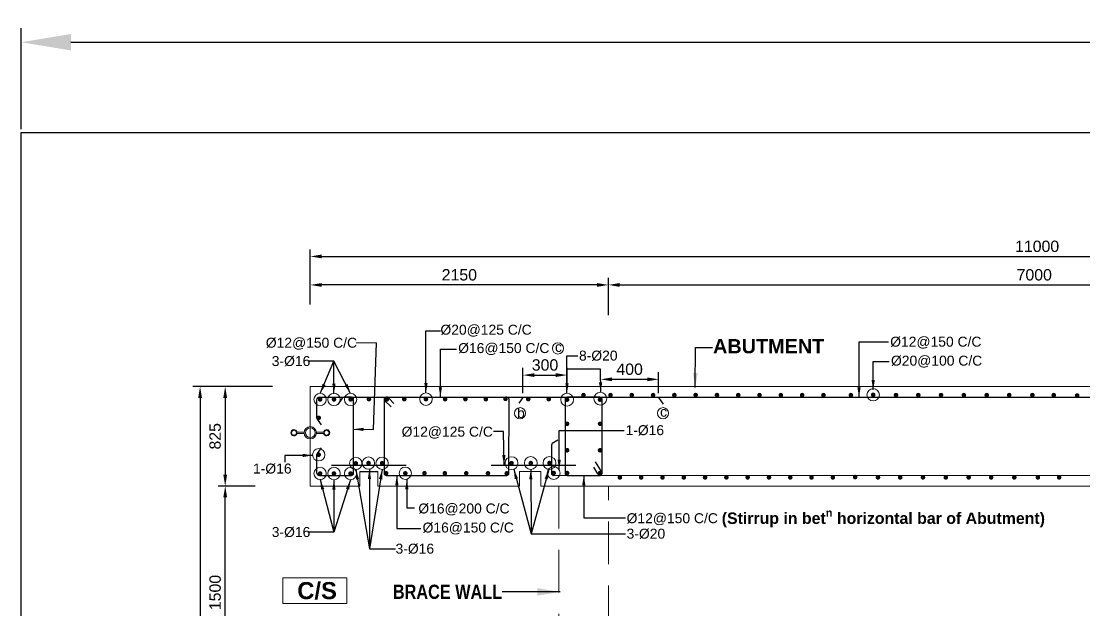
# Model space of a CAD drawing. Extents: x -358915 to 1258323, y -1667244 to -305611.
# Drawn here: x 529391 to 536876, y -1472957 to -1468813 of the extents above; entities that cross this region are included whole.
import ezdxf

# ---------------------------------------------------------------- set-up
doc = ezdxf.new("R2010")
doc.units = 0
doc.header["$LTSCALE"] = 300
doc.header["$MEASUREMENT"] = 0
doc.linetypes.add('DASHED', pattern=[0.75, 0.5, -0.25])
doc.linetypes.add('DASHED2', pattern=[9.525, 6.35, -3.175])
doc.layers.get('DEFPOINTS').update_dxf_attribs({"linetype": 'CONTINUOUS'})
doc.layers.add('Dim', color=7, linetype='CONTINUOUS', lineweight=9)
doc.layers.add('ROD', color=1, linetype='CONTINUOUS', lineweight=30)
for name, color, linetype in [('LINE', 7, 'CONTINUOUS'), ('Sid&HeadWall', 7, 'CONTINUOUS'), ('TEXT', 10, 'CONTINUOUS'), ('TXT', 7, 'CONTINUOUS')]:
    doc.layers.add(name, color=color, linetype=linetype)
doc.styles.add('Arial', font='arial.ttf')
doc.styles.add('DIM', font='isocp3.shx')
doc.styles.add('style1', font='times.ttf')
doc.styles.add('text', font='ARIALN.TTF', dxfattribs={"height": 1.6})
doc.dimstyles.new('3', dxfattribs={"dimtxt": 225, "dimasz": 350, "dimexe": 100, "dimexo": 25, "dimgap": 9, "dimtad": 0, "dimdec": 0, "dimzin": 0, "dimdsep": 46, "dimtxsty": 'Standard', "dimcen": 0, "dimclrd": 5, "dimclre": 6, "dimclrt": 256, "dimadec": 0, "dimazin": 0, "dimtfac": 1, "dimtdec": 0, "dimtofl": 0, "dimtmove": 2, "dimatfit": 3, "dimfxl": 1, "dimtolj": 1, "dimtzin": 0, "dimarcsym": 0})
doc.dimstyles.new('Dim_35', dxfattribs={"dimtxt": 70, "dimasz": 70, "dimexe": 35, "dimexo": 30, "dimgap": 40, "dimtad": 1, "dimdec": 0, "dimzin": 0, "dimdsep": 46, "dimtxsty": 'DIM', "dimcen": 0.09, "dimclrd": 5, "dimclre": 5, "dimclrt": 7, "dimadec": 0, "dimazin": 0, "dimtfac": 1, "dimtdec": 0, "dimtmove": 0, "dimatfit": 3, "dimfxl": 1, "dimtolj": 1, "dimtzin": 0, "dimarcsym": 0})
doc.dimstyles.new('dim_50', dxfattribs={"dimtxt": 100, "dimasz": 100, "dimexe": 50, "dimexo": 30, "dimgap": 30, "dimtad": 1, "dimdec": 0, "dimzin": 0, "dimdsep": 46, "dimtxsty": 'DIM', "dimcen": 0.09, "dimclrd": 5, "dimclre": 5, "dimclrt": 7, "dimadec": 0, "dimazin": 0, "dimtfac": 1, "dimtdec": 0, "dimtmove": 0, "dimatfit": 3, "dimfxl": 1, "dimtolj": 1, "dimtzin": 0, "dimarcsym": 1})
doc.dimstyles.new('dim_80', dxfattribs={"dimtxt": 160, "dimasz": 160, "dimexe": 80, "dimexo": 40, "dimgap": 50, "dimtad": 1, "dimdec": 0, "dimzin": 0, "dimdsep": 46, "dimtxsty": 'DIM', "dimcen": 0.09, "dimclrd": 5, "dimclre": 5, "dimclrt": 7, "dimadec": 0, "dimazin": 0, "dimtfac": 1, "dimtdec": 0, "dimtmove": 0, "dimatfit": 3, "dimfxl": 1, "dimtolj": 1, "dimtzin": 0, "dimarcsym": 0})
doc.dimstyles.get("Standard").update_dxf_attribs({"dimtxt": 75, "dimasz": 75, "dimexe": 60, "dimexo": 60, "dimgap": 100, "dimtad": 1, "dimdec": 0, "dimzin": 0, "dimdsep": 46, "dimtxsty": 'style1', "dimcen": 0.09, "dimclrd": 5, "dimclre": 5, "dimadec": 0, "dimazin": 0, "dimtfac": 1, "dimtdec": 0, "dimtofl": 0, "dimtmove": 0, "dimatfit": 3, "dimfxl": 1, "dimtolj": 1, "dimtzin": 0, "dimarcsym": 0})

# ---------------------------------------------------------------- blocks, each defined once
blk = doc.blocks.new('*D642')
at = {"layer": 'DEFPOINTS', "color": 0, "transparency": 16777216}
for p in [(530998.3, -1471385.4), (530827.6, -1472085.5), (531068.5, -1472085.5)]:
    blk.add_point(p, dxfattribs=at)
at = {"layer": 'Dim', "color": 5, "lineweight": -2, "transparency": 16777216}
for p, q in [((530968.3, -1471385.4), (530777.6, -1471385.4)), ((530827.6, -1471465.4), (530827.6, -1472005.5)), ((531038.5, -1472085.5), (530777.6, -1472085.5))]:
    blk.add_line(p, q, dxfattribs=at)
at = {"layer": 'Dim', "color": 5, "transparency": 16777216}
for points in [[(530814.3, -1471465.4), (530841, -1471465.4), (530827.6, -1471385.4)], [(530814.3, -1472005.5), (530841, -1472005.5), (530827.6, -1472085.5)]]:
    blk.add_solid(points, dxfattribs=at)
at = {"layer": 'Dim', "color": 7, "lineweight": 18, "transparency": 16777216, "insert": (530756.8, -1471735.4), "char_height": 80, "attachment_point": 5, "rotation": 90, "style": 'Arial'}
blk.add_mtext('\\A1;825', dxfattribs=at)
blk = doc.blocks.new('*D644')
at = {"layer": 'DEFPOINTS', "color": 0, "transparency": 16777216}
for p in [(531189.9, -1471385.4), (530650.7, -1476485.5), (531191.4, -1476485.5)]:
    blk.add_point(p, dxfattribs=at)
at = {"layer": 'Dim', "color": 5, "lineweight": -2, "transparency": 16777216}
for p, q in [((531159.9, -1471385.4), (530600.7, -1471385.4)), ((530650.7, -1471465.4), (530650.7, -1476405.5)), ((531161.4, -1476485.5), (530600.7, -1476485.5))]:
    blk.add_line(p, q, dxfattribs=at)
at = {"layer": 'Dim', "color": 5, "transparency": 16777216}
for points in [[(530637.3, -1471465.4), (530664, -1471465.4), (530650.7, -1471385.4)], [(530637.3, -1476405.5), (530664, -1476405.5), (530650.7, -1476485.5)]]:
    blk.add_solid(points, dxfattribs=at)
at = {"layer": 'Dim', "color": 7, "lineweight": 18, "transparency": 16777216, "insert": (530579.8, -1473935.4), "char_height": 80, "attachment_point": 5, "rotation": 90, "style": 'Arial'}
blk.add_mtext('\\A1;5350', dxfattribs=at)
blk = doc.blocks.new('*D646')
at = {"layer": 'DEFPOINTS', "color": 0, "transparency": 16777216}
for p in [(541326.7, -1470469), (541326.7, -1470718.1), (531426.9, -1470838.1)]:
    blk.add_point(p, dxfattribs=at)
at = {"layer": 'Dim', "color": 5, "lineweight": -2, "transparency": 16777216}
for p, q in [((531426.9, -1470808.1), (531426.9, -1470419)), ((541326.7, -1470688.1), (541326.7, -1470419)), ((531506.9, -1470469), (541246.7, -1470469))]:
    blk.add_line(p, q, dxfattribs=at)
at = {"layer": 'Dim', "color": 5, "transparency": 16777216}
for points in [[(531506.9, -1470455.7), (531506.9, -1470482.4), (531426.9, -1470469)], [(541246.7, -1470455.7), (541246.7, -1470482.4), (541326.7, -1470469)]]:
    blk.add_solid(points, dxfattribs=at)
at = {"layer": 'Dim', "color": 7, "lineweight": 18, "transparency": 16777216, "insert": (536547.1, -1470398.2), "char_height": 80, "attachment_point": 5, "style": 'Arial'}
blk.add_mtext('\\A1;11000', dxfattribs=at)
blk = doc.blocks.new('*D647')
at = {"layer": 'DEFPOINTS', "color": 0, "transparency": 16777216}
for p in [(539526.7, -1470669.5), (539526.7, -1470857.3), (533527.1, -1470913.3)]:
    blk.add_point(p, dxfattribs=at)
at = {"layer": 'Dim', "color": 5, "lineweight": -2, "transparency": 16777216}
for p, q in [((533527.1, -1470883.3), (533527.1, -1470619.5)), ((539526.7, -1470827.3), (539526.7, -1470619.5)), ((533607.1, -1470669.5), (539446.7, -1470669.5))]:
    blk.add_line(p, q, dxfattribs=at)
at = {"layer": 'Dim', "color": 5, "transparency": 16777216}
for points in [[(533607.1, -1470656.2), (533607.1, -1470682.9), (533527.1, -1470669.5)], [(539446.7, -1470656.2), (539446.7, -1470682.9), (539526.7, -1470669.5)]]:
    blk.add_solid(points, dxfattribs=at)
at = {"layer": 'Dim', "color": 7, "lineweight": 18, "transparency": 16777216, "insert": (536526.9, -1470598.7), "char_height": 80, "attachment_point": 5, "style": 'Arial'}
blk.add_mtext('\\A1;7000', dxfattribs=at)
blk = doc.blocks.new('*D648')
at = {"layer": 'DEFPOINTS', "color": 0, "transparency": 16777216}
for p in [(531426.9, -1470669.6), (531426.9, -1470838.1), (533527.1, -1470881.6)]:
    blk.add_point(p, dxfattribs=at)
at = {"layer": 'Dim', "color": 5, "lineweight": -2, "transparency": 16777216}
for p, q in [((531426.9, -1470808.1), (531426.9, -1470619.6)), ((533527.1, -1470851.6), (533527.1, -1470619.6)), ((533447.1, -1470669.6), (531506.9, -1470669.6))]:
    blk.add_line(p, q, dxfattribs=at)
at = {"layer": 'Dim', "color": 5, "transparency": 16777216}
for points in [[(531506.9, -1470656.3), (531506.9, -1470683), (531426.9, -1470669.6)], [(533447.1, -1470656.3), (533447.1, -1470683), (533527.1, -1470669.6)]]:
    blk.add_solid(points, dxfattribs=at)
at = {"layer": 'Dim', "color": 7, "lineweight": 18, "transparency": 16777216, "insert": (532477, -1470598.8), "char_height": 80, "attachment_point": 5, "style": 'Arial'}
blk.add_mtext('\\A1;2150', dxfattribs=at)
blk = doc.blocks.new('*D658')
at = {"layer": 'DEFPOINTS', "color": 0, "transparency": 16777216}
for p in [(530827.6, -1472085.4), (531008.1, -1472085.4), (531407.2, -1473585.4)]:
    blk.add_point(p, dxfattribs=at)
at = {"layer": 'Dim', "color": 5, "lineweight": -2, "transparency": 16777216}
for p, q in [((530978.1, -1472085.4), (530777.6, -1472085.4)), ((530827.6, -1473505.4), (530827.6, -1472165.4)), ((531377.2, -1473585.4), (530777.6, -1473585.4))]:
    blk.add_line(p, q, dxfattribs=at)
at = {"layer": 'Dim', "color": 5, "transparency": 16777216}
for points in [[(530814.3, -1472165.4), (530841, -1472165.4), (530827.6, -1472085.4)], [(530814.3, -1473505.4), (530841, -1473505.4), (530827.6, -1473585.4)]]:
    blk.add_solid(points, dxfattribs=at)
at = {"layer": 'Dim', "color": 7, "lineweight": 18, "transparency": 16777216, "insert": (530756.8, -1472835.4), "char_height": 80, "attachment_point": 5, "rotation": 90, "style": 'Arial'}
blk.add_mtext('\\A1;1500', dxfattribs=at)
blk = doc.blocks.new('*D1504')
at = {"layer": 'DEFPOINTS', "color": 0, "ltscale": 0.5, "transparency": 16777216}
for p in [(546264.1, -1468960.6), (529390.9, -1469596.9), (546264.1, -1469596.9)]:
    blk.add_point(p, dxfattribs=at)
at = {"layer": 'LINE', "color": 6, "lineweight": -2, "ltscale": 0.5, "transparency": 16777216}
for p, q in [((529390.9, -1469571.9), (529390.9, -1468860.6)), ((546264.1, -1469571.9), (546264.1, -1468860.6))]:
    blk.add_line(p, q, dxfattribs=at)
at = {"layer": 'LINE', "color": 5, "lineweight": -2, "ltscale": 0.5, "transparency": 16777216}
for p, q in [((529740.9, -1468960.6), (537331, -1468960.6)), ((545914.1, -1468960.6), (538324, -1468960.6))]:
    blk.add_line(p, q, dxfattribs=at)
at = {"layer": 'LINE', "color": 5, "ltscale": 0.5, "transparency": 16777216}
for points in [[(529740.9, -1468902.2), (529740.9, -1469018.9), (529390.9, -1468960.6)], [(545914.1, -1468902.2), (545914.1, -1469018.9), (546264.1, -1468960.6)]]:
    blk.add_solid(points, dxfattribs=at)
at = {"layer": 'LINE', "ltscale": 0.5, "transparency": 16777216, "insert": (537827.5, -1468960.6), "char_height": 225, "attachment_point": 5}
blk.add_mtext('\\A1;16873', dxfattribs=at)
blk = doc.blocks.new('*D1601')
at = {"layer": 'DEFPOINTS', "color": 0, "transparency": 16777216}
for p in [(533471.9, -1471343.6), (533880.9, -1471334.2), (533880.9, -1471462)]:
    blk.add_point(p, dxfattribs=at)
at = {"layer": 'Dim', "color": 5, "lineweight": -2, "transparency": 16777216}
for p, q in [((533471.9, -1471313.6), (533471.9, -1471284.2)), ((533880.9, -1471432), (533880.9, -1471284.2)), ((533551.9, -1471334.2), (533800.9, -1471334.2))]:
    blk.add_line(p, q, dxfattribs=at)
at = {"layer": 'Dim', "color": 5, "transparency": 16777216}
for points in [[(533551.9, -1471320.9), (533551.9, -1471347.6), (533471.9, -1471334.2)], [(533800.9, -1471320.9), (533800.9, -1471347.6), (533880.9, -1471334.2)]]:
    blk.add_solid(points, dxfattribs=at)
at = {"layer": 'Dim', "color": 7, "lineweight": 18, "transparency": 16777216, "insert": (533676.4, -1471263.4), "char_height": 80, "attachment_point": 5, "style": 'Arial'}
blk.add_mtext('\\A1;400', dxfattribs=at)
blk = doc.blocks.new('*D1602')
at = {"layer": 'DEFPOINTS', "color": 0, "transparency": 16777216}
for p in [(533236.1, -1471304.4), (532925.4, -1471461.2), (533236.1, -1471432.2)]:
    blk.add_point(p, dxfattribs=at)
at = {"layer": 'Dim', "color": 5, "lineweight": -2, "transparency": 16777216}
for p, q in [((532925.4, -1471431.2), (532925.4, -1471254.4)), ((533005.4, -1471304.4), (533156.1, -1471304.4)), ((533236.1, -1471402.2), (533236.1, -1471254.4))]:
    blk.add_line(p, q, dxfattribs=at)
at = {"layer": 'Dim', "color": 5, "transparency": 16777216}
for points in [[(533005.4, -1471291.1), (533005.4, -1471317.7), (532925.4, -1471304.4)], [(533156.1, -1471291.1), (533156.1, -1471317.7), (533236.1, -1471304.4)]]:
    blk.add_solid(points, dxfattribs=at)
at = {"layer": 'Dim', "color": 7, "lineweight": 18, "transparency": 16777216, "insert": (533080.7, -1471233.5), "char_height": 80, "attachment_point": 5, "style": 'Arial'}
blk.add_mtext('\\A1;300', dxfattribs=at)

msp = doc.modelspace()

# ---------------------------------------------------------------- linework, layer by layer
at = {"layer": 'Dim', "color": 5, "lineweight": 15}
msp.add_line((531893.3, -1471076.6), (531749.3, -1471076.6), dxfattribs=at)
at = {"layer": 'Dim', "color": 7, "lineweight": 15}
msp.add_line((533527.1, -1471385.4), (539226.8, -1471385.5), dxfattribs=at)
at = {"layer": 'Dim', "color": 5, "linetype": 'DASHED2', "lineweight": 15, "ltscale": 700}
msp.add_line((533527.1, -1472085.5), (533177.1, -1472085.5), dxfattribs=at)
at = {"layer": 'Dim', "color": 7, "lineweight": 15}
for points in [[(533527.1, -1471385.4), (533527.1, -1471385.4), (531426.9, -1471385.4), (531426.9, -1472085.5), (531776.9, -1472085.5), (531776.9, -1471984), (531901.9, -1471984), (531901.9, -1472085.5), (532900.9, -1472085.5), (532900.9, -1471984), (533051.1, -1471984), (533051.1, -1472085.5), (533177.1, -1472085.5)], [(533527.1, -1472085.5), (539526.7, -1472085.4)]]:
    msp.add_lwpolyline(points, dxfattribs=at)
at = {"layer": 'Dim', "lineweight": 18, "ltscale": 500}
for points in [[(531333.9, -1471705.5), (531383.5, -1471705.5)], [(531333.9, -1471705.5), (531383.5, -1471705.5)], [(531333.9, -1471705.5), (531383.5, -1471705.5)], [(531333.9, -1471705.5), (531383.5, -1471705.5)], [(531333.9, -1471715.3), (531383.5, -1471715.3)], [(531333.9, -1471715.3), (531383.5, -1471715.3)], [(531333.9, -1471715.3), (531383.5, -1471715.3)], [(531333.9, -1471715.3), (531383.5, -1471715.3)]]:
    msp.add_lwpolyline(points, dxfattribs=at)
at = {"layer": 'Dim', "lineweight": 18, "ltscale": 500, "elevation": 0}
for points in [[(531470.6, -1471705.5), (531520.7, -1471705.5)], [(531470.6, -1471705.5), (531520.7, -1471705.5)], [(531470.6, -1471705.5), (531520.7, -1471705.5)], [(531470.6, -1471705.5), (531520.7, -1471705.5)], [(531470.6, -1471715.3), (531520.7, -1471715.3)], [(531470.6, -1471715.3), (531520.7, -1471715.3)], [(531470.6, -1471715.3), (531520.7, -1471715.3)], [(531470.6, -1471715.3), (531520.7, -1471715.3)]]:
    msp.add_lwpolyline(points, dxfattribs=at)
at = {"layer": 'Dim', "color": 7, "linetype": 'DASHED', "lineweight": 15, "ltscale": 2}
for points in [[(533177.1, -1472085.5), (533177.5, -1473585.4)], [(533527.1, -1475785.4), (533527.1, -1472085.5)]]:
    msp.add_lwpolyline(points, dxfattribs=at)
at = {"layer": 'Dim'}
for centre, radius in [((533171.5, -1471116.7), 39.4), ((533236.1, -1471477.4), 45.2), ((533470.5, -1471470.4), 45.2), ((532904.3, -1471573.1), 39.4), ((533911.7, -1471573.1), 39.4), ((532844.5, -1471924.4), 45.2), ((532980.1, -1471923.9), 45.2), ((533111.9, -1471923.5), 45.2), ((533141.9, -1471994.2), 45.2)]:
    msp.add_circle(centre, radius, dxfattribs=at)
at = {"layer": 'Dim', "lineweight": 15}
for centre, radius in [((535392.4, -1471442.9), 43.9), ((531496.4, -1471476), 43.5), ((531593.9, -1471475.8), 43.5), ((531711.1, -1471475.5), 43.5), ((532242.1, -1471473.9), 43.5), ((531486.2, -1471865.4), 43.5), ((531747.5, -1471926.1), 43.5), ((531837, -1471923.7), 43.5), ((531933.1, -1471925.3), 43.5), ((531496.4, -1471997), 43.5), ((531593.9, -1471997.3), 43.5), ((531711.1, -1471997.5), 43.5), ((532096.5, -1471995.8), 43.2)]:
    msp.add_circle(centre, radius, dxfattribs=at)
at = {"layer": 'Dim', "lineweight": 18, "ltscale": 500}
for centre, radius in [((531312, -1471710.4), 17.1), ((531312, -1471710.4), 17.1), ((531312, -1471710.4), 17.1), ((531312, -1471710.4), 17.1), ((531426.9, -1471710.4), 43.7), ((531426.9, -1471710.4), 43.7), ((531426.9, -1471710.4), 43.7), ((531426.9, -1471710.4), 43.7), ((531426.9, -1471710.4), 33.9), ((531426.9, -1471710.4), 33.9), ((531426.9, -1471710.4), 33.9), ((531426.9, -1471710.4), 33.9), ((531542, -1471710.4, 0), 17.1)]:
    msp.add_circle(centre, radius, dxfattribs=at)
for centre, start, end in [((531312, -1471710.4), 12.86098, 347.13902), ((531312, -1471710.4), 12.86098, 347.13902), ((531312, -1471710.4), 12.86098, 347.13902), ((531312, -1471710.4), 12.86098, 347.13902), ((531542.1, -1471710.4, 0), 192.86098, 167.13902), ((531542.1, -1471710.4, 0), 192.86098, 167.13902), ((531542.1, -1471710.4, 0), 192.86098, 167.13902), ((531542.1, -1471710.4, 0), 192.86098, 167.13902)]:
    msp.add_arc(centre, 22, start, end, dxfattribs=at)
at = {"layer": 'LINE', "lineweight": 18}
msp.add_line((531776.9, -1472085.5), (531776.9, -1471984), dxfattribs=at)
at = {"layer": 'LINE'}
msp.add_line((531776.9, -1471984), (531901.9, -1471984), dxfattribs=at)
msp.add_lwpolyline([(546264.1, -1481528.7), (529390.9, -1481528.7), (529390.9, -1469596.9), (546264.1, -1469596.9)], close=True, dxfattribs=at)
at = {"layer": 'LINE', "color": 7, "lineweight": 15}
msp.add_lwpolyline([(531684.7, -1472732.4), (531234.1, -1472732.4), (531234.1, -1472911.7), (531684.7, -1472911.7)], close=True, dxfattribs=at)
at = {"layer": 'ROD'}
for p, q in [((532925.4, -1471461.2), (532896.5, -1471502.1)), ((533880.9, -1471462), (533913.5, -1471510))]:
    msp.add_line(p, q, dxfattribs=at)
for points in [[(531491.9, -1471460.4, 0.48757), (531471.9, -1471480.4), (531471.9, -1471604.2, 0.151211), (531475.4, -1471615.5), (531502.7, -1471655.4)], [(531502.7, -1471815.5), (531475.4, -1471855.4, 0.151211), (531471.9, -1471866.6), (531471.9, -1471990.5, 0.414214), (531491.9, -1472010.5), (531716.9, -1472010.5, 0.414204), (531731.9, -1471995.5), (531731.9, -1471475.4, 0.414214), (531716.9, -1471460.4), (531664.5, -1471460.4, 0.246445), (531652.1, -1471466.9), (531620.8, -1471512.3)], [(531491.9, -1471460.4), (539777.4, -1471460.5, -0.414211), (539792.4, -1471475.5), (539792.4, -1471662.8), (539748.2, -1471695.7)], [(532015.9, -1471505.3), (531982, -1471468.6, 0.110097), (531972.9, -1471460.4), (531961.9, -1471460.4, 0.414214), (531946.9, -1471475.4), (531946.9, -1471995.5, 0.414215), (531961.9, -1472010.5), (532810.9, -1472010.5, 0.414212), (532825.9, -1471995.5), (532826.9, -1471475.4, 0.414214), (532811.9, -1471460.4), (532803.6, -1471460.4)], [(531946.9, -1471474.4), (531946.9, -1471474.4, 0.246696), (531950.2, -1471482.7), (531997, -1471528)], [(533171.6, -1471762.8), (533131, -1471785.8, 0.210697), (533126.1, -1471796.9), (533126.1, -1471995.3, 0.414214), (533141.1, -1472010.3), (539773.5, -1472010.2)], [(533468.9, -1472010.6, 0.441818), (533482, -1471989.3), (533436.3, -1471914.3)], [(533469.7, -1472010.6), (533469.7, -1472010.6, -0.294836), (533452.4, -1472000.4), (533425.4, -1471953)]]:
    msp.add_lwpolyline(points, format="xyb", dxfattribs=at)
at = {"layer": 'ROD', "const_width": 17.2}
for points in [[(531503.4, -1471478.4, 1), (531489.4, -1471473.7, 1)], [(531600.9, -1471478.1, 1), (531586.9, -1471473.4, 1)], [(531718.1, -1471477.8, 1), (531704.1, -1471473.2, 1)], [(531833.2, -1471471.5, 1), (531847.3, -1471476.2, 1)], [(531958.9, -1471473, 1), (531972.9, -1471477.7, 1)], [(532082.3, -1471471.5, 1), (532096.3, -1471476.2, 1)], [(532235, -1471471.5, 1), (532249.1, -1471476.2, 1)], [(532369.6, -1471471.5, 1), (532383.7, -1471476.2, 1)], [(532512.5, -1471471.5, 1), (532526.5, -1471476.2, 1)], [(532656.4, -1471471.5, 1), (532670.5, -1471476.2, 1)], [(532794.7, -1471469.6, 1), (532808.8, -1471474.3, 1)], [(532955.5, -1471471.5, 1), (532969.6, -1471476.2, 1)], [(533099.5, -1471471.5, 1), (533113.5, -1471476.2, 1)], [(533229.1, -1471479.7, -1), (533243.1, -1471475.1, -1)], [(533358.5, -1471447.6, 1), (533344.5, -1471442.9, 1)], [(533475.1, -1471479.7, 1), (533461.1, -1471475.1, 1)], [(533548.8, -1471447.6, 1), (533534.7, -1471442.9, 1)], [(533684.7, -1471447.6, -1), (533698.8, -1471442.9, -1)], [(533834.7, -1471447.6, -1), (533848.8, -1471442.9, -1)], [(533998.8, -1471447.6, 1), (533984.7, -1471442.9, 1)], [(534148.8, -1471447.6, 1), (534134.7, -1471442.9, 1)], [(534298.8, -1471447.6, 1), (534284.7, -1471442.9, 1)], [(534434.7, -1471447.6, -1), (534448.8, -1471442.9, -1)], [(534584.7, -1471447.6, -1), (534598.8, -1471442.9, -1)], [(534734.7, -1471447.6, -1), (534748.8, -1471442.9, -1)], [(534884.7, -1471447.6, -1), (534898.8, -1471442.9, -1)], [(535048.8, -1471447.6, 1), (535034.7, -1471442.9, 1)], [(535242.4, -1471447.6, 1), (535228.4, -1471442.9, 1)], [(535399.4, -1471445.3, 1), (535385.4, -1471440.6, 1)], [(535560.1, -1471447.6, 1), (535546.1, -1471442.9, 1)], [(535717.1, -1471447.6, 1), (535703.1, -1471442.9, 1)], [(535877.1, -1471447.6, 1), (535863.1, -1471442.9, 1)], [(536038.1, -1471447.6, 1), (536024.1, -1471442.9, 1)], [(536199.1, -1471447.6, 1), (536185.1, -1471442.9, 1)], [(536357.6, -1471447.6, 1), (536343.6, -1471442.9, 1)], [(536520.6, -1471447.6, 1), (536506.6, -1471442.9, 1)], [(536657, -1471447.6, -1), (536671, -1471442.9, -1)], [(536822.4, -1471450.1, -1), (536836.4, -1471445.4, -1)], [(531493.2, -1471607.8, 1), (531479.2, -1471603.1, 1)], [(533229.1, -1471649.7, -1), (533243.1, -1471645, -1)], [(533475.1, -1471649.7, 1), (533461.1, -1471645, 1)], [(533229.1, -1471836.2, -1), (533243.1, -1471831.5, -1)], [(533475.1, -1471836.2, 1), (533461.1, -1471831.5, 1)], [(531493.2, -1471863, -1), (531479.2, -1471867.7, -1)], [(531740.4, -1471928.5, -1), (531754.5, -1471923.8, -1)], [(531830.4, -1471926.1, -1), (531844.4, -1471921.4, -1)], [(531926.1, -1471927.7, -1), (531940.1, -1471923, -1)], [(532837.5, -1471926.7, -1), (532851.5, -1471922, -1)], [(532973.1, -1471926.2, -1), (532987.2, -1471921.5, -1)], [(533118.9, -1471925.8, 1), (533104.8, -1471921.2, 1)], [(531503.4, -1471994.7, -1), (531489.4, -1471999.4, -1)], [(531600.9, -1471994.9, -1), (531586.9, -1471999.6, -1)], [(531718.1, -1471995.2, -1), (531704.1, -1471999.9, -1)], [(531954, -1471993.5, 1), (531968.1, -1471998.2, 1)], [(532089.5, -1471993.5, 1), (532103.5, -1471998.2, 1)], [(532224.5, -1471993.5, 1), (532238.5, -1471998.2, 1)], [(532367.9, -1471993.5, 1), (532381.9, -1471998.2, 1)], [(532518.6, -1471993.5, 1), (532532.6, -1471998.2, 1)], [(532672.3, -1471993.5, 1.06833), (532685.4, -1471998.2, 1.06833)], [(532803.9, -1471994.3, 1), (532818, -1471998.9, 1)], [(533149, -1471996.5, 1), (533134.9, -1471991.8, 1)], [(533229.1, -1471996.4, -1), (533243.1, -1471991.7, -1)], [(533475.1, -1471996.4, 1), (533461.1, -1471991.7, 1)], [(533615.1, -1472027.1, 1), (533601.1, -1472022.4, 1)], [(533765.1, -1472027.1, 1), (533751.1, -1472022.4, 1)], [(533901.1, -1472027.1, -1), (533915.1, -1472022.4, -1)], [(534051.1, -1472027.1, -1), (534065.1, -1472022.4, -1)], [(534201.1, -1472027.1, -1), (534215.1, -1472022.4, -1)], [(534351.1, -1472027.1, -1), (534365.1, -1472022.4, -1)], [(534501.1, -1472027.1, -1), (534515.1, -1472022.4, -1)], [(534651.1, -1472027.1, -1), (534665.1, -1472022.4, -1)], [(534801.1, -1472027.1, -1), (534815.1, -1472022.4, -1)], [(534951.1, -1472027.1, -1), (534965.1, -1472022.4, -1)], [(535115.1, -1472027.1, 1), (535101.1, -1472022.4, 1)], [(535272.1, -1472024.8, 1), (535258.1, -1472020.1, 1)], [(535432.8, -1472027.1, 1), (535418.8, -1472022.4, 1)], [(535589.8, -1472027.1, 1), (535575.8, -1472022.4, 1)], [(535749.8, -1472027.1, 1), (535735.8, -1472022.4, 1)], [(535910.8, -1472027.1, 1), (535896.8, -1472022.4, 1)], [(536071.8, -1472027.1, 1), (536057.8, -1472022.4, 1)], [(536230.3, -1472027.1, 1), (536216.3, -1472022.4, 1)], [(536393.3, -1472027.1, 1), (536379.3, -1472022.4, 1)], [(536559.4, -1472027.1, 1), (536545.4, -1472022.4, 1)], [(536709.4, -1472027.1, 1), (536695.4, -1472022.4, 1)]]:
    msp.add_lwpolyline(points, format="xyb", close=True, dxfattribs=at)
at = {"layer": 'ROD'}
msp.add_lwpolyline([(533237.1, -1472010.5), (533467.1, -1472010.5, 0.414214), (533482.1, -1471995.5), (533482.1, -1471475.4, 0.414214), (533467.1, -1471460.4), (533237.1, -1471460.4, 0.414214), (533222.1, -1471475.4), (533222.1, -1471995.5, 0.414214)], format="xyb", close=True, dxfattribs=at)
for points in [[(531576.9, -1471939), (532101.9, -1471939)], [(532700.9, -1471939), (533297.1, -1471939)]]:
    msp.add_lwpolyline(points, dxfattribs=at)
at = {"layer": 'Sid&HeadWall'}
msp.add_line((531776.9, -1471984), (531901.9, -1471984), dxfattribs=at)

# ---------------------------------------------------------------- texts
at = {"layer": 'Dim', "char_height": 70, "attachment_point": 4, "style": 'Arial'}
for s, insert in [('c', (533150.8, -1471106.7)), ('b', (532883.6, -1471572)), ('c', (533891, -1471563))]:
    msp.add_mtext(s, dxfattribs=dict(at, insert=insert))
at = {"layer": 'LINE', "color": 7, "insert": (531474.9, -1472823.6), "char_height": 120, "width": 1224.993, "attachment_point": 5}
msp.add_mtext('{\\fArial|b1|i0|c0|p34;C/S }', dxfattribs=at)
at = {"layer": 'TEXT', "color": 2, "lineweight": 18, "char_height": 100, "width": 1116.006, "style": 'text'}
for s, insert, attachment_point in [('{\\fArial|b1|i0|c0|p34;\\C7;ABUTMENT}', (534264.2, -1471101.7), 4), ('{\\fArial Narrow|b1|i0|c0|p34;\\C7;BRACE WALL}', (532778.4, -1472830.8), 6)]:
    msp.add_mtext(s, dxfattribs=dict(at, insert=insert, attachment_point=attachment_point))
at = {"layer": 'TXT', "color": 0, "char_height": 70, "style": 'Arial'}
for s, insert, attachment_point in [('%%C20@125 C/C', (532343.9, -1470991.9), 4), ('%%C12@150 C/C', (531113.8, -1471083.6), 4), ('3-%%C16', (531427.4, -1471206.8), 6), ('8-%%C20', (533319.9, -1471168.3), 4), ('%%C20@100 C/C', (535517.7, -1471209.7), 4), ('%%C12@125 C/C', (532070.6, -1471709.8), 4), ('1-%%C16', (533647.6, -1471693.5), 4), ('1-%%C16', (531023.6, -1471963.8), 4), ('%%C16@200 C/C', (532188.1, -1472250.7), 4), ('3-%%C16', (531427.4, -1472410.5), 6), ('%%C16@150 C/C', (532218.1, -1472384.8), 4), ('3-%%C20', (533655.4, -1472422.3), 4), ('3-%%C16', (532027.5, -1472527.8), 4)]:
    msp.add_mtext(s, dxfattribs=dict(at, insert=insert, attachment_point=attachment_point))
at = {"layer": 'TXT', "color": 0, "char_height": 70, "attachment_point": 4, "style": 'Arial'}
for s, insert, width in [('%%C16@150 C/C', (532468.7, -1471121.2), 1042.073), ('%%C12@150 C/C', (535512.1, -1471076.2), 797.348), ('\\A1;%%C12@150 C/C {\\fArial|b1|i0|c0|p34;\\H1.143x;(Stirrup in bet\\H0.7x;\\Sn^ ;\\H1.429x; horizontal bar of Abutment)}', (533655.4, -1472310.6), 3595.178)]:
    msp.add_mtext(s, dxfattribs=dict(at, insert=insert, width=width))

# ---------------------------------------------------------------- dimensions: what is measured, and where the dimension line sits
at = {"layer": 'Dim', "lineweight": 18}
dim = msp.add_linear_dim(base=(541326.7, -1470469), p1=(531426.9, -1470838.1), p2=(541326.7, -1470718.1), text='11000', dimstyle='dim_50', override={"dimtxt": 80, "dimasz": 80, "dimtxsty": 'Arial'}, dxfattribs=at)
dim.commit()
dim.dimension.update_dxf_attribs({"geometry": '*D646', "text_midpoint": (536547.1, -1470469), "dimtype": 160})
for base, p1, p2, angle, text, picture, middle in [((531426.9, -1470669.6), (533527.1, -1470881.6), (531426.9, -1470838.1), 180, '2150', '*D648', (532477, -1470598.8)), ((530650.7, -1476485.5), (531189.9, -1471385.4), (531191.4, -1476485.5), 90, '5350', '*D644', (530579.8, -1473935.4)), ((530827.6, -1472085.5), (530998.3, -1471385.4), (531068.5, -1472085.5), 90, '825', '*D642', (530756.8, -1471735.4))]:
    dim = msp.add_linear_dim(base=base, p1=p1, p2=p2, angle=angle, text=text, dimstyle='dim_50', override={"dimtxt": 80, "dimasz": 80, "dimtxsty": 'Arial'}, dxfattribs=at)
    dim.commit()
    dim.dimension.update_dxf_attribs({"geometry": picture, "text_midpoint": middle})
for base, p1, p2, text, picture, middle in [((539526.7, -1470669.5), (533527.1, -1470913.3), (539526.7, -1470857.3), '7000', '*D647', (536526.9, -1470598.7)), ((533236.1, -1471304.4), (532925.4, -1471461.2), (533236.1, -1471432.2), '300', '*D1602', (533080.7, -1471233.5)), ((533880.9, -1471334.2), (533471.9, -1471343.6), (533880.9, -1471462), '400', '*D1601', (533676.4, -1471263.4))]:
    dim = msp.add_linear_dim(base=base, p1=p1, p2=p2, text=text, dimstyle='dim_50', override={"dimtxt": 80, "dimasz": 80, "dimtxsty": 'Arial'}, dxfattribs=at)
    dim.commit()
    dim.dimension.update_dxf_attribs({"geometry": picture, "text_midpoint": middle})
dim = msp.add_linear_dim(base=(530827.6, -1472085.4), p1=(531407.2, -1473585.4), p2=(531008.1, -1472085.4), angle=270, dimstyle='dim_50', override={"dimtxt": 80, "dimasz": 80, "dimtxsty": 'Arial'}, dxfattribs=at)
dim.commit()
dim.dimension.update_dxf_attribs({"geometry": '*D658', "text_midpoint": (530756.8, -1472835.4)})
at = {"layer": 'LINE', "color": 3, "ltscale": 0.5}
dim = msp.add_linear_dim(base=(546264.1, -1468960.6), p1=(529390.9, -1469596.9), p2=(546264.1, -1469596.9), dimstyle='3', override={"dimfxl": 700}, dxfattribs=at)
dim.commit()
dim.dimension.update_dxf_attribs({"geometry": '*D1504', "text_midpoint": (537827.5, -1468960.6)})

# ---------------------------------------------------------------- leaders
at = {"layer": 'Dim'}
for points in [[(532242.1, -1471430.3), (532241.6, -1470991.9), (532343.9, -1470991.9)], [(531731.9, -1471685.4), (531873.3, -1471688.5), (531893.3, -1471076.6)], [(535292.4, -1471460.4), (535292.4, -1471070.4), (535501.2, -1471070.4)], [(533235.3, -1471432), (533235.3, -1471168.3), (533311, -1471168.3)], [(531593.5, -1471435.2), (531593.5, -1471206.8), (531410.8, -1471206.8)], [(531496.4, -1471435), (531593.5, -1471206.8), (531410.8, -1471206.8)], [(531711.1, -1471434.5), (531593.5, -1471206.8), (531507.7, -1471206.8)], [(533472.8, -1471425.3), (533471, -1471261.9), (533235.3, -1471261.9)], [(533180.4, -1471970.5), (533180.4, -1471693.5), (533638.6, -1471693.5)], [(531443, -1471870.1), (531246.6, -1471870.1), (531246.6, -1471916.5)], [(531747.7, -1471969.7), (531844.8, -1472527.8), (531930.5, -1472527.8)], [(531843.5, -1471966.8), (531844.8, -1472527.8), (532027.5, -1472527.8)], [(531933.1, -1471968.9), (531844.8, -1472527.8), (532027.5, -1472527.8)], [(532860.6, -1471966.6), (532982.5, -1472422.3), (533646.3, -1472422.3)], [(532980.1, -1471969), (532982.5, -1472422.3), (533646.3, -1472422.3)], [(533106.9, -1471968.4), (532982.5, -1472422.3), (533646.3, -1472422.3)], [(531593.5, -1472040.4), (531593.5, -1472410.5), (531410.8, -1472410.5)], [(531496.4, -1472040.5), (531593.5, -1472410.5), (531410.8, -1472410.5)], [(531711.1, -1472041.1), (531593.5, -1472410.5), (531507.7, -1472410.5)], [(532036.7, -1472010.5), (532036.7, -1472384.8), (532204.9, -1472384.8)], [(532107, -1472037.8), (532107, -1472239.7), (532160.3, -1472239.7)], [(533353.7, -1472010.4), (533354.3, -1472310.6), (533646.3, -1472310.6)]]:
    msp.add_leader(points, dimstyle='Dim_35', dxfattribs=at)
at = {"layer": 'Dim', "ltscale": 500}
for points in [[(532343.4, -1471459.5), (532343.4, -1471121.2), (532456.2, -1471121.2)], [(535392.4, -1471409), (535392.4, -1471209.7), (535505.2, -1471209.7)]]:
    msp.add_leader(points, dimstyle='Dim_35', dxfattribs=at)
at = {"layer": 'Dim', "lineweight": 18}
msp.add_leader([(534139.4, -1471390.8), (534139.5, -1471109.9), (534260.3, -1471109.9)], dimstyle='dim_50', dxfattribs=at)
at = {"layer": 'Dim'}
msp.add_leader([(532791.8, -1471939), (532787.7, -1471702.3), (532718.4, -1471702.3)], dimstyle='Standard', override={"dimtxt": 96, "dimasz": 72}, dxfattribs=at)
at = {"layer": 'Dim', "color": 13}
msp.add_leader([(533186.9, -1472830.8), (532778.4, -1472830.8)], dimstyle='dim_80', dxfattribs=at)

doc.saveas('drawing.dxf')
